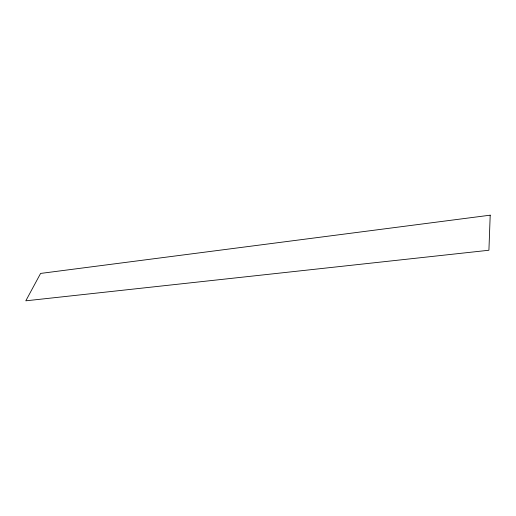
<?xml version="1.0" encoding="UTF-8"?>
<svg xmlns="http://www.w3.org/2000/svg" width="516" height="516" viewBox="0 0 516 516"><rect width="100%" height="100%" fill="white"/><g stroke="black" fill="none" stroke-linecap="round" stroke-linejoin="round"><path stroke-width="0.77" d="M490.2 215.178L488.916 250.247L25.8 300.822L40.596 273.428L490.2 215.178"/></g></svg>
